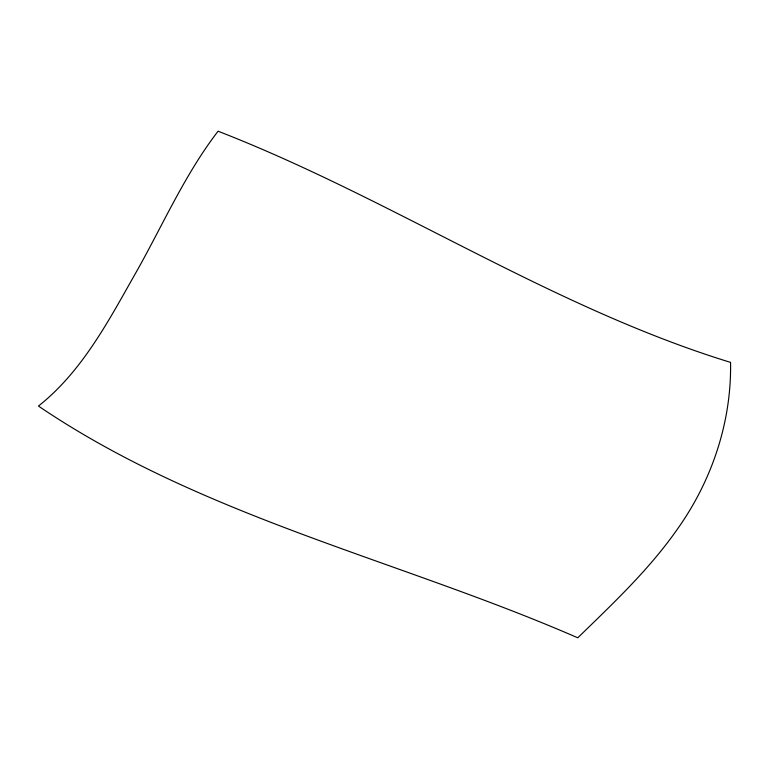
<?xml version="1.0" encoding="UTF-8"?>
<svg xmlns="http://www.w3.org/2000/svg" width="769" height="769" viewBox="0 0 769 769"><rect width="100%" height="100%" fill="white"/><g stroke="black" fill="none" stroke-linecap="round" stroke-linejoin="round"><path stroke-width="1.15" d="M730.55 362.391C731.655 421.508 712.132 479.933 678.152 528.072C649.776 569.002 613.306 603.223 577.779 637.799C398.438 559.697 202.41 517.104 38.45 406.061C82.821 370.956 109.342 319.318 136.815 271.053C163.23 224.106 185.069 174.092 218.079 131.201C392.93 199.2 550.527 306.994 730.55 362.391"/></g></svg>
